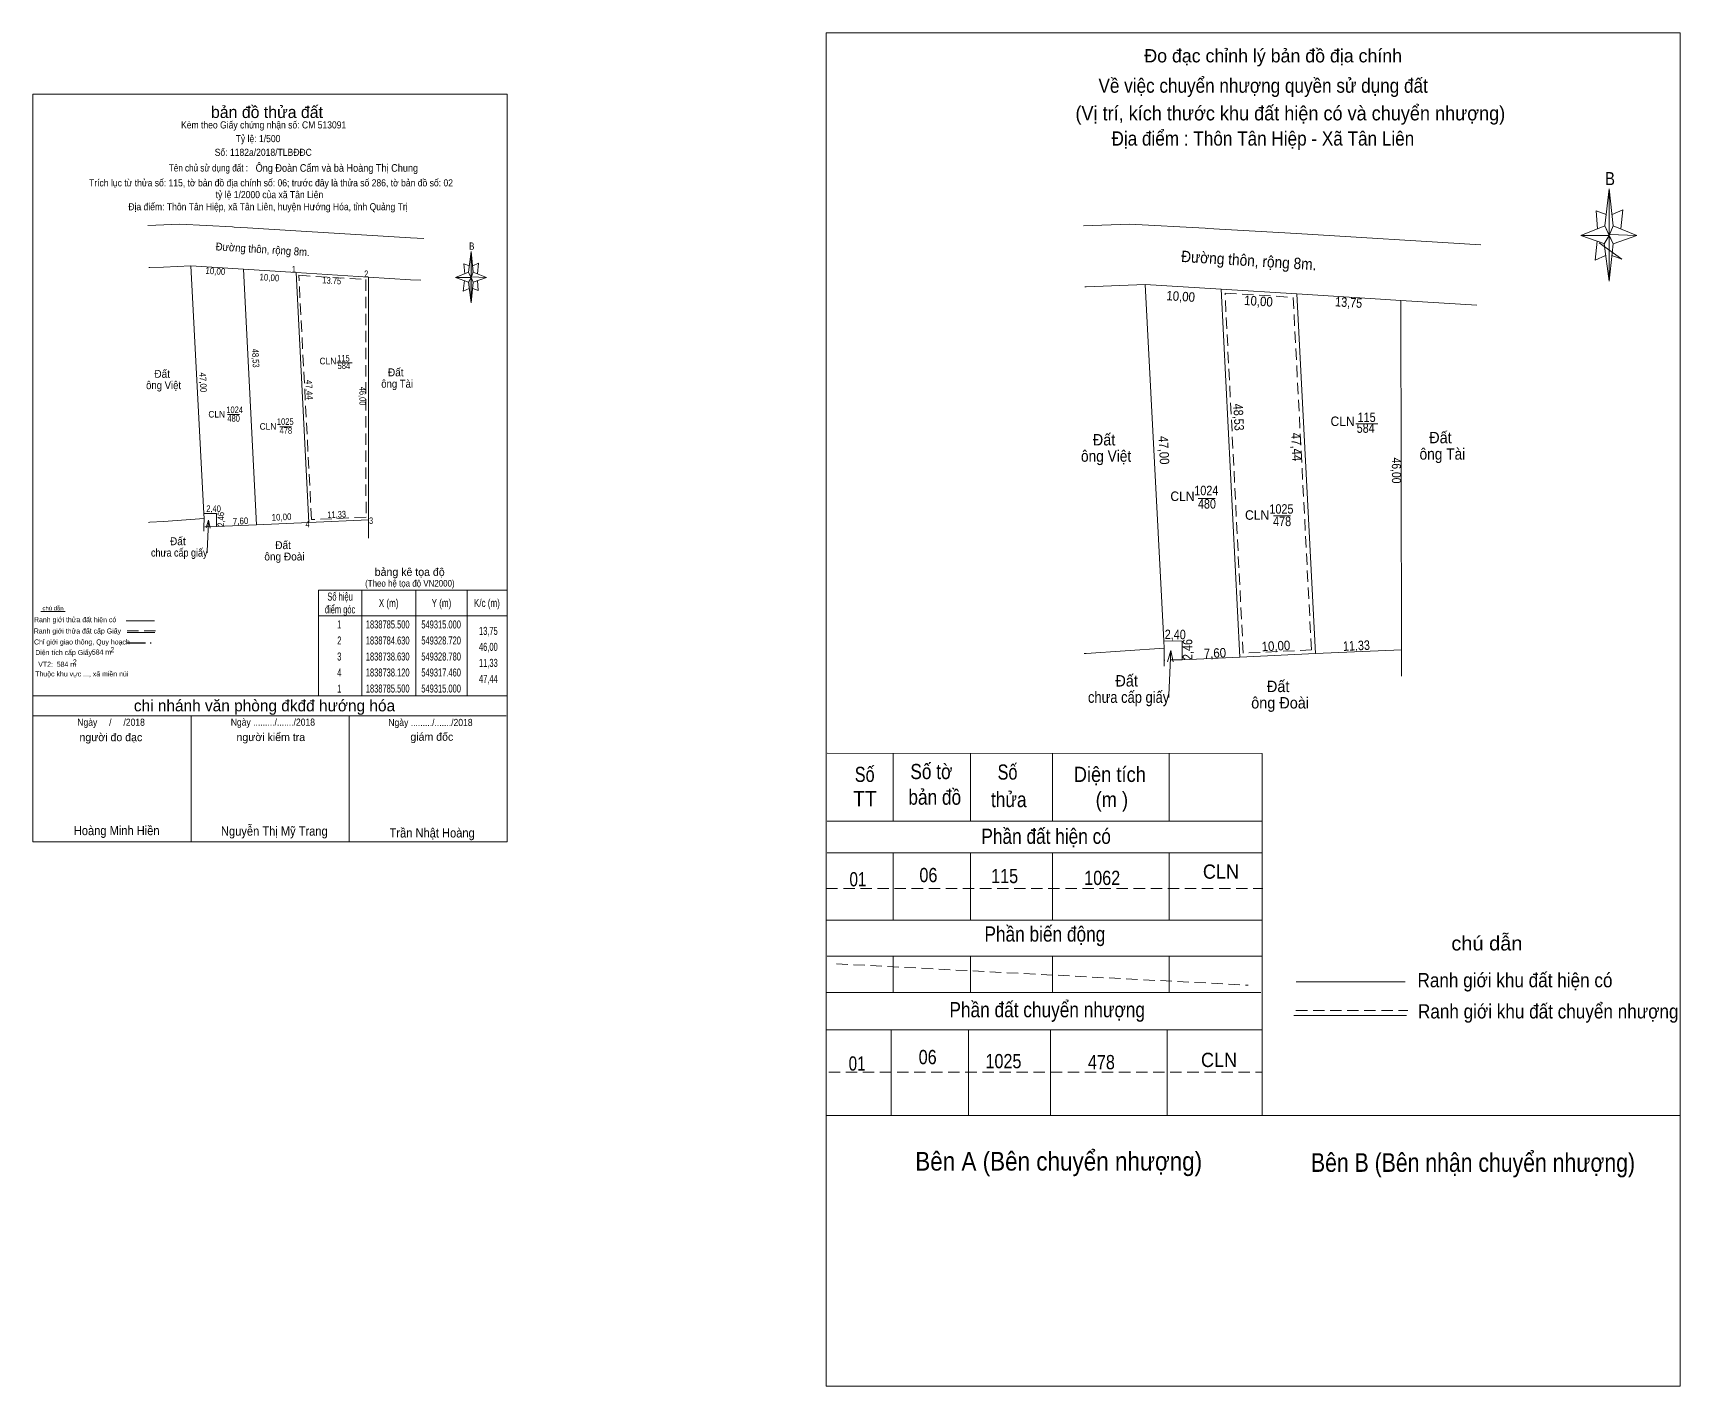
# Model space of a CAD drawing. Header units: metres. Extents: x 548430 to 549578, y 1838574 to 1838855.
# Drawn here: x 549265.1 to 549577.6, y 1838574.3 to 1838830.9 of the extents above; entities that cross this region are included whole.
import ezdxf
from ezdxf.enums import TextEntityAlignment as Align

# ---------------------------------------------------------------- set-up
doc = ezdxf.new("R2010")
doc.units = ezdxf.units.M
doc.header["$LTSCALE"] = 0.72
for name, pattern in [('DASH_DOUBLE_DOT', [9.2, 5, -1.2, 0.3, -1.2, 0.3, -1.2]), ('DOTTED', [1.5, 0.3, -1.2]), ('MEDIUM_DASHED', [4.5, 3, -1.5])]:
    doc.linetypes.add(name, pattern=pattern)
for name, color, linetype, lineweight in [('1', 7, 'DOTTED', 13), ('12', 7, 'Continuous', 13), ('15', 7, 'Continuous', 13), ('17', 7, 'Continuous', 13), ('18', 7, 'Continuous', 25), ('23', 7, 'Continuous', 13), ('28', 7, 'Continuous', 13), ('61', 7, 'Continuous', 13), ('63', 7, 'Continuous', 13)]:
    doc.layers.add(name, color=color, linetype=linetype, lineweight=lineweight)
doc.layers.add('20', color=7, linetype='Continuous')

msp = doc.modelspace()

# ---------------------------------------------------------------- hatches: boundary and pattern name
at = {"layer": '28'}
for points in [[(549348.24, 1838789.46), (549348.64, 1838785.56), (549348.24, 1838784.56)], [(549348.24, 1838784.56), (549348.24, 1838779.76), (549347.74, 1838783.66)]]:
    msp.add_hatch(color=256, dxfattribs=at).paths.add_polyline_path(points)

# ---------------------------------------------------------------- linework, layer by layer
at = {"layer": '1', "linetype": 'MEDIUM_DASHED'}
for points in [[(549315.53, 1838784.97), (549328.22, 1838784.16), (549328.28, 1838739.11), (549317.93, 1838738.64)], [(549491.27, 1838781.6), (549504.2, 1838780.78), (549507.67, 1838713.92), (549494.72, 1838713.32)]]:
    msp.add_lwpolyline(points, close=True, dxfattribs=at)
at = {"layer": '12'}
msp.add_line((549415.61, 1838574.33), (549577.61, 1838574.33), dxfattribs=at)
at = {"layer": '15'}
for p, q in [((549305.02, 1838786.13), (549307.47, 1838737.66)), ((549315, 1838785.5), (549317.46, 1838738.12)), ((549490.52, 1838782.37), (549494.05, 1838712.57)), ((549504.88, 1838781.45), (549508.43, 1838713.23)), ((549322.76, 1838768.39), (549324.69, 1838768.39)), ((549324.69, 1838768.39), (549325.66, 1838768.39)), ((549302.01, 1838758.55), (549304.26, 1838758.55)), ((549311.92, 1838756.25), (549314.17, 1838756.25)), ((549516.07, 1838756.82), (549518.84, 1838756.82)), ((549518.84, 1838756.82), (549520.24, 1838756.82)), ((549486.19, 1838742.65), (549489.43, 1838742.65)), ((549500.45, 1838739.33), (549503.69, 1838739.33)), ((549297.52, 1838737.26), (549297.52, 1838736.77)), ((549297.52, 1838736.77), (549297.52, 1838736.47)), ((549298.31, 1838736.77), (549298.13, 1838732.66)), ((549298.39, 1838738.53), (549298.31, 1838736.77)), ((549299.88, 1838737.32), (549307.47, 1838737.66)), ((549307.47, 1838737.66), (549317.46, 1838738.12)), ((549317.46, 1838738.12), (549328.78, 1838738.63)), ((549298.13, 1838732.66), (549298.12, 1838732.32)), ((549479.72, 1838712), (549479.72, 1838710.86)), ((549480.97, 1838713.82), (549480.59, 1838705.37)), ((549483.11, 1838712.08), (549494.05, 1838712.57)), ((549494.05, 1838712.57), (549508.43, 1838713.23)), ((549508.43, 1838713.23), (549524.73, 1838713.97)), ((549480.59, 1838705.37), (549480.58, 1838704.88))]:
    msp.add_line(p, q, dxfattribs=at)
at = {"layer": '15', "linetype": 'MEDIUM_DASHED'}
for p, q in [((549299.88, 1838737.32), (549297.52, 1838737.26)), ((549483.11, 1838712.08), (549479.72, 1838712))]:
    msp.add_line(p, q, dxfattribs=at)
at = {"layer": '15'}
for points in [[(549297.49, 1838739.81), (549299.89, 1838739.78), (549299.88, 1838737.32)], [(549297.95, 1838737.05), (549298.39, 1838738.53), (549298.7, 1838737.02)], [(549479.67, 1838715.67), (549483.13, 1838715.62), (549483.11, 1838712.08)], [(549480.33, 1838711.69), (549480.97, 1838713.82), (549481.41, 1838711.65)]]:
    msp.add_lwpolyline(points, dxfattribs=at)
at = {"layer": '17'}
for p, q in [((549415.61, 1838574.33), (549415.61, 1838830.93)), ((549563.31, 1838794.33), (549564.13, 1838801.35)), ((549563.31, 1838790.91), (549558.81, 1838792.53)), ((549564.93, 1838794.33), (549569.43, 1838792.53)), ((549562.29, 1838791.13), (549566.55, 1838788.03)), ((549564.93, 1838790.91), (549564.13, 1838783.89)), ((549566.55, 1838788.03), (549564.67, 1838788.75)), ((549498.29, 1838694.29), (549415.77, 1838694.33)), ((549428.29, 1838694.29), (549428.29, 1838681.43)), ((549442.95, 1838694.29), (549442.95, 1838681.43)), ((549458.53, 1838694.29), (549458.53, 1838681.43)), ((549480.67, 1838694.29), (549480.67, 1838681.43)), ((549498.29, 1838694.29), (549498.29, 1838625.61)), ((549415.77, 1838681.43), (549498.29, 1838681.43)), ((549415.77, 1838675.43), (549498.29, 1838675.43)), ((549428.29, 1838675.43), (549428.29, 1838662.69)), ((549442.95, 1838675.43), (549442.95, 1838662.69)), ((549458.53, 1838675.43), (549458.53, 1838662.69)), ((549480.67, 1838675.43), (549480.67, 1838662.69)), ((549415.61, 1838662.69), (549498.21, 1838662.69)), ((549415.77, 1838655.83), (549498.37, 1838655.83)), ((549428.29, 1838655.83), (549428.29, 1838648.97)), ((549442.95, 1838655.83), (549442.95, 1838648.97)), ((549458.53, 1838655.83), (549458.53, 1838648.97)), ((549480.67, 1838655.83), (549480.67, 1838648.97)), ((549415.61, 1838648.97), (549498.05, 1838648.97)), ((549504.77, 1838650.99), (549525.47, 1838650.99)), ((549504.31, 1838644.63), (549525.73, 1838644.63)), ((549415.61, 1838641.91), (549498.29, 1838641.91)), ((549427.91, 1838641.91), (549427.91, 1838625.61)), ((549442.57, 1838641.91), (549442.57, 1838625.61)), ((549458.15, 1838641.91), (549458.15, 1838625.61)), ((549480.29, 1838641.91), (549480.29, 1838625.61)), ((549415.61, 1838625.61), (549577.61, 1838625.61))]:
    msp.add_line(p, q, dxfattribs=at)
at = {"layer": '17', "linetype": 'MEDIUM_DASHED'}
for p, q in [((549415.61, 1838668.71), (549498.43, 1838668.71)), ((549504.73, 1838645.53), (549525.97, 1838645.53)), ((549416.07, 1838633.85), (549498.29, 1838633.85))]:
    msp.add_line(p, q, dxfattribs=at)
at = {"layer": '17'}
for points in [[(549415.61, 1838830.93), (549577.61, 1838830.93), (549577.61, 1838574.33)], [(549563.59, 1838796.49), (549561.69, 1838797.21), (549561.97, 1838793.79)], [(549564.75, 1838796.49), (549566.73, 1838797.39), (549566.37, 1838793.79)], [(549564.13, 1838792.53), (549563.31, 1838794.33), (549558.81, 1838792.53)], [(549564.13, 1838792.53), (549564.93, 1838790.91), (549569.43, 1838792.53)], [(549561.87, 1838791.45), (549561.51, 1838787.85), (549563.49, 1838788.75)]]:
    msp.add_lwpolyline(points, dxfattribs=at)
for points in [[(549564.13, 1838801.35), (549564.93, 1838794.33), (549564.13, 1838792.53)], [(549564.13, 1838792.53), (549558.81, 1838792.53), (549563.31, 1838794.33), (549564.93, 1838790.91), (549569.43, 1838792.53), (549564.13, 1838792.71)], [(549564.13, 1838792.53), (549564.13, 1838783.89), (549563.23, 1838790.91)]]:
    msp.add_lwpolyline(points, close=True, dxfattribs=at)
at = {"layer": '18', "lineweight": 13}
for p, q in [((549292.97, 1838794.7), (549286.91, 1838794.44)), ((549302.95, 1838794.14), (549292.97, 1838794.7)), ((549473.17, 1838794.7), (549464.44, 1838794.33)), ((549487.53, 1838793.9), (549473.17, 1838794.7)), ((549287.25, 1838786.43), (549287.07, 1838786.42)), ((549289.88, 1838786.54), (549287.25, 1838786.43)), ((549295.04, 1838786.75), (549289.88, 1838786.54)), ((549464.92, 1838782.8), (549464.67, 1838782.79)), ((549476.14, 1838783.25), (549464.92, 1838782.8)), ((549286.99, 1838738.12), (549287.25, 1838738.14)), ((549297.52, 1838737.26), (549297.54, 1838738.82)), ((549479.72, 1838712), (549479.74, 1838714.24))]:
    msp.add_line(p, q, dxfattribs=at)
for points in [[(549295.04, 1838786.75), (549297.49, 1838739.81), (549297.54, 1838738.82)], [(549476.14, 1838783.25), (549479.67, 1838715.67), (549479.74, 1838714.24)], [(549287.25, 1838738.14), (549289.88, 1838738.31), (549297.54, 1838738.82)], [(549464.55, 1838713.23), (549464.92, 1838713.26), (549479.74, 1838714.24)]]:
    msp.add_lwpolyline(points, dxfattribs=at)
at = {"layer": '23'}
for p, q in [((549303.28, 1838794.12), (549302.95, 1838794.14)), ((549305.78, 1838793.97), (549303.28, 1838794.12)), ((549314.95, 1838793.42), (549305.78, 1838793.97)), ((549488.01, 1838793.87), (549487.53, 1838793.9)), ((549504.81, 1838792.87), (549488.01, 1838793.87)), ((549539.79, 1838790.74), (549504.81, 1838792.87)), ((549295.04, 1838786.75), (549305.02, 1838786.13)), ((549305.02, 1838786.13), (549315, 1838785.5)), ((549315, 1838785.5), (549328.72, 1838784.63)), ((549476.14, 1838783.25), (549490.52, 1838782.37)), ((549490.52, 1838782.37), (549504.88, 1838781.45)), ((549504.88, 1838781.45), (549518.84, 1838780.58)), ((549518.84, 1838780.58), (549524.65, 1838780.21))]:
    msp.add_line(p, q, dxfattribs=at)
msp.add_lwpolyline([(549339.24, 1838791.95), (549336.7, 1838792.1), (549314.95, 1838793.42)], dxfattribs=at)
at = {"layer": '28'}
for p, q in [((549265.08, 1838741.72), (549265.08, 1838799.1)), ((549347.74, 1838785.56), (549348.24, 1838789.46)), ((549347.74, 1838783.66), (549345.24, 1838784.56)), ((549348.64, 1838783.66), (549348.24, 1838779.76)), ((549348.64, 1838785.56), (549351.14, 1838784.56)), ((549349.44, 1838783.96), (549349.54, 1838782.06)), ((549349.54, 1838782.06), (549348.54, 1838782.46)), ((549265.08, 1838720.46), (549265.08, 1838741.72)), ((549266.58, 1838721.24), (549271.18, 1838721.24)), ((549282.74, 1838719.46), (549288.12, 1838719.46)), ((549282.94, 1838717.22), (549288.2, 1838717.22)), ((549265.08, 1838705.22), (549355.08, 1838705.22)), ((549265.08, 1838701.42), (549354.88, 1838701.42)), ((549265.08, 1838701.42), (549354.88, 1838701.42)), ((549265.08, 1838701.42), (549354.88, 1838701.42)), ((549295.08, 1838677.52), (549295.08, 1838701.42)), ((549325.08, 1838677.52), (549325.08, 1838701.42))]:
    msp.add_line(p, q, dxfattribs=at)
at = {"layer": '28', "linetype": 'MEDIUM_DASHED'}
msp.add_line((549282.94, 1838717.54), (549288.38, 1838717.54), dxfattribs=at)
at = {"layer": '28', "linetype": 'DASH_DOUBLE_DOT', "lineweight": 25}
msp.add_line((549282.84, 1838715.26), (549288.08, 1838715.26), dxfattribs=at)
at = {"layer": '28'}
for points in [[(549265.08, 1838799.1), (549265.08, 1838819.32), (549355.08, 1838819.32), (549355.08, 1838720.46)], [(549347.94, 1838786.76), (549346.84, 1838787.16), (549347.04, 1838785.26)], [(549348.54, 1838786.76), (549349.64, 1838787.26), (549349.44, 1838785.26)], [(549348.24, 1838784.56), (549347.74, 1838785.56), (549345.24, 1838784.56)], [(549346.94, 1838783.96), (549346.74, 1838781.96), (549347.84, 1838782.46)], [(549348.24, 1838784.56), (549348.64, 1838783.66), (549351.14, 1838784.56)], [(549355.08, 1838720.46), (549355.08, 1838677.52), (549265.08, 1838677.52), (549265.08, 1838720.46)], [(549355.08, 1838677.52), (549265.08, 1838677.52), (549265.08, 1838701.42)]]:
    msp.add_lwpolyline(points, dxfattribs=at)
for points in [[(549348.24, 1838789.46), (549348.64, 1838785.56), (549348.24, 1838784.56)], [(549348.24, 1838784.56), (549345.24, 1838784.56), (549347.74, 1838785.56), (549348.64, 1838783.66), (549351.14, 1838784.56), (549348.24, 1838784.66)], [(549348.24, 1838784.56), (549348.24, 1838779.76), (549347.74, 1838783.66)]]:
    msp.add_lwpolyline(points, close=True, dxfattribs=at)
at = {"layer": '61'}
for p, q in [((549328.78, 1838738.63), (549328.72, 1838784.63)), ((549328.72, 1838784.63), (549336.7, 1838784.14)), ((549336.7, 1838784.14), (549338.71, 1838784.02)), ((549524.65, 1838780.21), (549539.03, 1838779.33))]:
    msp.add_line(p, q, dxfattribs=at)
for points in [[(549524.73, 1838708.93), (549524.73, 1838713.97), (549524.65, 1838780.21)], [(549328.78, 1838735.13), (549328.78, 1838736.77), (549328.78, 1838738.63)]]:
    msp.add_lwpolyline(points, dxfattribs=at)
at = {"layer": '63'}
for p, q in [((549327.46, 1838725.25), (549327.46, 1838705.21)), ((549337.71, 1838725.25), (549337.71, 1838705.21)), ((549347.47, 1838725.25), (549347.47, 1838705.21)), ((549319.25, 1838720.39), (549355.08, 1838720.39))]:
    msp.add_line(p, q, dxfattribs=at)
at = {"layer": '63', "linetype": 'MEDIUM_DASHED'}
msp.add_line((549417.53, 1838654.4), (549495.64, 1838650.35), dxfattribs=at)
at = {"layer": '63'}
msp.add_lwpolyline([(549319.25, 1838725.25), (549355.08, 1838725.25), (549355.08, 1838705.21), (549319.25, 1838705.21)], close=True, dxfattribs=at)

# ---------------------------------------------------------------- texts
at = {"layer": '1'}
for s, height, width, p in [('CLN', 1.25, 0.95, (549321.045, 1838768.09)), ('115', 1.25, 0.85, (549324.005, 1838768.62)), ('584', 1.25, 0.85, (549324.08, 1838767.2)), ('CLN', 1.25, 0.95, (549299.955, 1838758)), ('1024', 1.25, 0.85, (549303.35, 1838758.84)), ('480', 1.25, 0.85, (549303.16, 1838757.21)), ('1025', 1.25, 0.85, (549312.955, 1838756.61)), ('CLN', 1.8, 0.95, (549513.58, 1838756.39)), ('115', 1.8, 0.85, (549518.145, 1838757.15)), ('CLN', 1.25, 0.95, (549309.685, 1838755.69)), ('478', 1.25, 0.85, (549313.065, 1838754.91)), ('584', 1.8, 0.85, (549517.96, 1838755.1)), ('CLN', 1.8, 0.95, (549483.19, 1838742.17)), ('1024', 1.8, 0.85, (549487.72, 1838743.27)), ('480', 1.8, 0.85, (549487.84, 1838740.73)), ('CLN', 1.8, 0.95, (549497.36, 1838738.61)), ('1025', 1.8, 0.85, (549501.975, 1838739.76)), ('478', 1.8, 0.85, (549502.105, 1838737.41))]:
    msp.add_text(s, height=height, dxfattribs=dict(at, width=width)).set_placement(p, align=Align.CENTER)
at = {"layer": '15', "width": 0.9}
for height, p in [(1.5, (549308.6285, 1838789.1521)), (2.16, (549495.723, 1838786.7151))]:
    msp.add_text('Đường thôn, rộng 8m.', height=height, rotation=356.445, dxfattribs=at).set_placement(p, align=Align.CENTER)
at = {"layer": '17'}
msp.add_text('Đo đạc chỉnh lý bản đồ địa chính', height=2.52, dxfattribs=at).set_placement((549500.41, 1838825.35), align=Align.CENTER)
for s, height, width, p in [('Về việc chuyển nhượng quyền sử dụng đất', 2.7, 0.9, (549498.505, 1838819.59)), ('B', 2.48, 0.85, (549564.32, 1838802.07)), ('Số tờ', 2.88, 0.85, (549435.55, 1838689.43)), ('Số', 2.88, 0.8, (549450, 1838689.33)), ('Số', 2.88, 0.8, (549422.9, 1838688.89)), ('Diện tích', 2.88, 0.9, (549469.41, 1838688.89)), ('TT', 2.88, 0.95, (549422.945, 1838684.29)), ('bản đồ', 2.88, 0.85, (549436.195, 1838684.57)), ('thửa', 2.88, 0.85, (549450.235, 1838684.11)), ('(m )', 2.88, 0.9, (549469.8, 1838684.11)), ('Phần đất hiện có', 2.88, 0.85, (549457.325, 1838677.15)), ('01', 2.7, 0.8, (549421.62, 1838669.09)), ('06', 2.7, 0.85, (549434.99, 1838669.89)), ('115', 2.7, 0.85, (549449.455, 1838669.7)), ('1062', 2.7, 0.85, (549467.965, 1838669.35)), ('CLN', 2.7, 0.95, (549490.5, 1838670.54)), ('Phần biến động', 2.88, 0.85, (549457.09, 1838658.61)), ('chú dẫn', 2.7, 1.05, (549540.96, 1838656.93)), ('Ranh giới khu đất hiện có ', 2.7, 0.9, (549546.74, 1838649.95)), ('Phần đất chuyển nhượng', 2.88, 0.85, (549457.53, 1838644.26)), ('Ranh giới khu đất chuyển nhượng', 2.7, 0.9, (549552.595, 1838644.04)), ('01', 2.7, 0.8, (549421.46, 1838634.15)), ('06', 2.7, 0.85, (549434.85, 1838635.37)), ('1025', 2.7, 0.85, (549449.23, 1838634.6)), ('478', 2.7, 0.85, (549467.81, 1838634.41)), ('CLN', 2.7, 0.95, (549490.14, 1838634.83)), ('Bên A (Bên chuyển nhượng)', 3.54, 0.9, (549459.71, 1838615.19)), ('Bên B (Bên nhận chuyển nhượng)', 3.54, 0.85, (549538.325, 1838614.95))]:
    msp.add_text(s, height=height, dxfattribs=dict(at, width=width)).set_placement(p, align=Align.CENTER)
at = {"layer": '17', "width": 0.95}
msp.add_text('(Vị trí, kích thước khu đất hiện có và chuyển nhượng)', height=2.7, dxfattribs=at).set_placement((549462.89, 1838814.35))
at = {"layer": '20', "width": 0.9}
msp.add_text('Địa điểm : Thôn Tân Hiệp - Xã Tân Liên', height=2.7, dxfattribs=at).set_placement((549498.45, 1838809.57), align=Align.CENTER)
at = {"layer": '28'}
for s, height, p in [('bản đồ thửa đất', 2.25, (549309.485, 1838814.8)), ('bảng kê tọa độ', 1.5, (549336.57, 1838727.97)), ('chi nhánh văn phòng đkđđ hướng hóa', 2.187, (549309.015, 1838702.28)), ('người kiểm tra', 1.5, (549310.215, 1838696.64)), ('giám đốc', 1.5, (549340.765, 1838696.7)), ('người đo đạc', 1.5, (549279.865, 1838696.62))]:
    msp.add_text(s, height=height, dxfattribs=at).set_placement(p, align=Align.CENTER)
for s, height, width, p in [('Kèm theo Giấy chứng nhận số: CM 513091', 1.35, 0.9, (549308.855, 1838812.82)), ('Tỷ lệ: 1/500', 1.35, 0.9, (549307.79, 1838810.22)), ('Số: 1182a/2018/TLBĐĐC', 1.35, 0.9, (549308.78, 1838807.62)), ('Tên chủ sử dụng đất :', 1.35, 0.85, (549298.375, 1838804.66)), ('Trích lục từ thửa số: 115, tờ bản đồ địa chính số: 06; trước đây là thửa số 286, tờ bản đồ số: 02 ', 1.35, 0.9, (549310.48, 1838801.83)), ('Địa điểm: Thôn Tân Hiệp, xã Tân Liên, huyện Hướng Hóa, tỉnh Quảng Trị', 1.35, 0.9, (549309.68, 1838797.3)), ('tỷ lệ 1/2000 của xã Tân Liên', 1.35, 0.9, (549309.96, 1838799.6)), ('B', 1.378, 0.8, (549348.34, 1838789.82)), ('(Theo hệ tọa độ VN2000)', 1.25, 0.9, (549336.6, 1838725.94)), ('(Theo hệ tọa độ VN2000)', 1.25, 0.9, (549336.6, 1838725.94)), ('Ranh giới thửa đất hiện có ', 0.96, 0.9, (549273.265, 1838719.18)), ('chú dẫn', 0.8, 1.05, (549268.89, 1838721.44)), ('Ranh giới thửa đất cấp Giấy', 0.96, 0.9, (549273.52, 1838717.04)), ('Diện tích cấp Giấy: ', 0.96, 0.9, (549271.275, 1838712.96)), ('Chỉ giới giao thông, Quy hoạch', 0.96, 0.9, (549274.37, 1838714.96)), ('584 m ', 0.96, 0.85, (549278.27, 1838713.04)), ('2', 0.96, 0.8, (549280.15, 1838713.5)), (' VT2:  584 m ', 0.96, 0.9, (549269.675, 1838710.73)), ('2', 0.96, 0.8, (549273.02, 1838711.17)), ('Thuộc khu vực ..., xã miền núi', 0.96, 0.9, (549274.35, 1838708.9)), ('Ngày     /     /2018', 1.35, 0.9, (549279.905, 1838699.54)), ('Ngày ........./......./2018', 1.35, 0.9, (549310.61, 1838699.56)), ('Ngày ........./......./2018', 1.35, 0.9, (549340.51, 1838699.5)), ('Hoàng Minh Hiền', 1.75, 0.9, (549280.97, 1838678.8)), ('Nguyễn Thị Mỹ Trang', 1.75, 0.9, (549310.885, 1838678.7)), ('Trần Nhật Hoàng', 1.75, 0.9, (549340.83, 1838678.36))]:
    msp.add_text(s, height=height, dxfattribs=dict(at, width=width)).set_placement(p, align=Align.CENTER)
at = {"layer": '28', "width": 0.9}
msp.add_text('Ông Đoàn Cẩm và bà Hoàng Thị Chung', height=1.44, dxfattribs=at).set_placement((549307.33, 1838804.61))
at = {"layer": '63'}
for s, height, rotation, width, p in [('10,00', 1.25, 356.445, 0.9, (549299.6562, 1838785.1453)), ('10,00', 1.25, 356.388, 0.9, (549309.9106, 1838783.9232)), ('13.75', 1.25, 356.445, 0.85, (549321.7412, 1838783.3469)), ('10,00', 1.8, 356.445, 0.9, (549482.8042, 1838780.0845)), ('10,00', 1.8, 356.388, 0.9, (549497.5633, 1838779.1819)), ('13,75', 1.8, 356.445, 0.85, (549514.6792, 1838778.9367)), ('48,53', 1.25, 272.894, 0.85, (549306.7214, 1838769.2316)), ('47,00', 1.25, 272.988, 0.9, (549296.7462, 1838764.6376)), ('47,44', 1.25, 272.972, 0.9, (549316.8757, 1838763.2274)), ('46,00', 1.2, 270.075, 0.85, (549327.0323, 1838762.0708)), ('48,53', 1.8, 272.894, 0.85, (549492.9617, 1838758.0254)), ('47,44', 1.8, 272.972, 0.9, (549503.9378, 1838752.3767)), ('47,00', 1.8, 272.988, 0.9, (549478.7787, 1838751.7619)), ('46,00', 1.728, 270.075, 0.85, (549522.9333, 1838747.9461)), ('2,40', 1.25, 359.284, 0.85, (549299.3522, 1838740.0923)), ('2,46', 1.25, 89.767, 0.85, (549301.3557, 1838738.6925)), ('7,60', 1.25, 2.565, 0.9, (549304.502, 1838737.7541)), ('10,00', 1.25, 2.636, 0.9, (549312.2813, 1838738.5048)), ('11,33', 1.25, 2.565, 0.85, (549322.737, 1838738.9909)), ('2,40', 1.8, 359.284, 0.85, (549481.8188, 1838715.9645)), ('2,46', 1.8, 89.767, 0.85, (549485.0582, 1838713.9963)), ('7,60', 1.8, 2.565, 0.9, (549489.3947, 1838712.4325)), ('10,00', 1.8, 2.636, 0.9, (549500.9736, 1838713.7922)), ('11,33', 1.8, 2.565, 0.85, (549516.2447, 1838713.8467))]:
    msp.add_text(s, height=height, rotation=rotation, dxfattribs=dict(at, width=width)).set_placement(p, align=Align.CENTER)
for s, height, width, p in [(' 1', 1.25, 0.75, (549315, 1838785.5)), (' 2', 1.25, 0.85, (549328.72, 1838784.63)), (' 3', 1.25, 0.8, (549329.62, 1838737.81)), (' 4', 1.25, 0.85, (549317.58, 1838737.15)), ('13,75', 1.518, 0.7, (549353.27, 1838716.78)), ('46,00', 1.518, 0.7, (549353.27, 1838713.75)), ('11,33', 1.518, 0.7, (549353.27, 1838710.71)), ('47,44', 1.518, 0.7, (549353.27, 1838707.68))]:
    msp.add_text(s, height=height, dxfattribs=dict(at, width=width)).set_placement(p, align=Align.RIGHT)
for s, height, width, p in [('Đất ', 1.5, 0.95, (549289.87, 1838765.54)), ('Đất ', 1.5, 0.95, (549334.19, 1838765.82)), ('ông Việt', 1.5, 0.9, (549289.87, 1838763.38)), ('ông Tài', 1.5, 0.9, (549334.185, 1838763.66)), ('Đất ', 2.16, 0.95, (549468.695, 1838752.71)), ('Đất ', 2.16, 0.95, (549532.525, 1838753.12)), ('ông Việt', 2.16, 0.9, (549468.705, 1838749.61)), ('ông Tài', 2.16, 0.9, (549532.515, 1838750.01)), ('chưa cấp giấy', 1.5, 0.85, (549292.84, 1838731.63)), ('Đất ', 1.5, 0.95, (549292.84, 1838733.79)), ('Đất ', 1.5, 0.95, (549312.81, 1838733.05)), ('ông Đoài', 1.5, 0.95, (549312.805, 1838730.89)), ('Số hiệu', 1.518, 0.7, (549323.355, 1838723.28)), ('X (m)', 1.518, 0.75, (549332.575, 1838722.07)), ('Y (m)', 1.518, 0.75, (549342.595, 1838722.07)), ('K/c (m)', 1.518, 0.75, (549351.215, 1838722.07)), ('điểm góc', 1.518, 0.7, (549323.355, 1838720.85)), (' 1', 1.518, 0.6, (549323.015, 1838718)), ('1838785.500', 1.518, 0.7, (549332.39, 1838718)), ('549315.000', 1.518, 0.7, (549342.53, 1838718)), (' 2', 1.518, 0.65, (549323.02, 1838714.96)), ('1838784.630', 1.518, 0.7, (549332.39, 1838714.96)), ('549328.720', 1.518, 0.7, (549342.53, 1838714.96)), (' 3', 1.518, 0.65, (549323.01, 1838711.92)), ('1838738.630', 1.518, 0.7, (549332.39, 1838711.92)), ('549328.780', 1.518, 0.7, (549342.53, 1838711.92)), (' 4', 1.518, 0.7, (549323.015, 1838708.89)), ('1838738.120', 1.518, 0.7, (549332.39, 1838708.89)), ('549317.460', 1.518, 0.7, (549342.53, 1838708.89)), ('Đất ', 2.16, 0.95, (549472.985, 1838706.99)), ('Đất ', 2.16, 0.95, (549501.735, 1838705.93)), (' 1', 1.518, 0.6, (549323.015, 1838705.85)), ('1838785.500', 1.518, 0.7, (549332.39, 1838705.85)), ('549315.000', 1.518, 0.7, (549342.53, 1838705.85)), ('chưa cấp giấy', 2.16, 0.85, (549472.98, 1838703.89)), ('ông Đoài', 2.16, 0.95, (549501.725, 1838702.82))]:
    msp.add_text(s, height=height, dxfattribs=dict(at, width=width)).set_placement(p, align=Align.CENTER)

doc.saveas('drawing.dxf')
